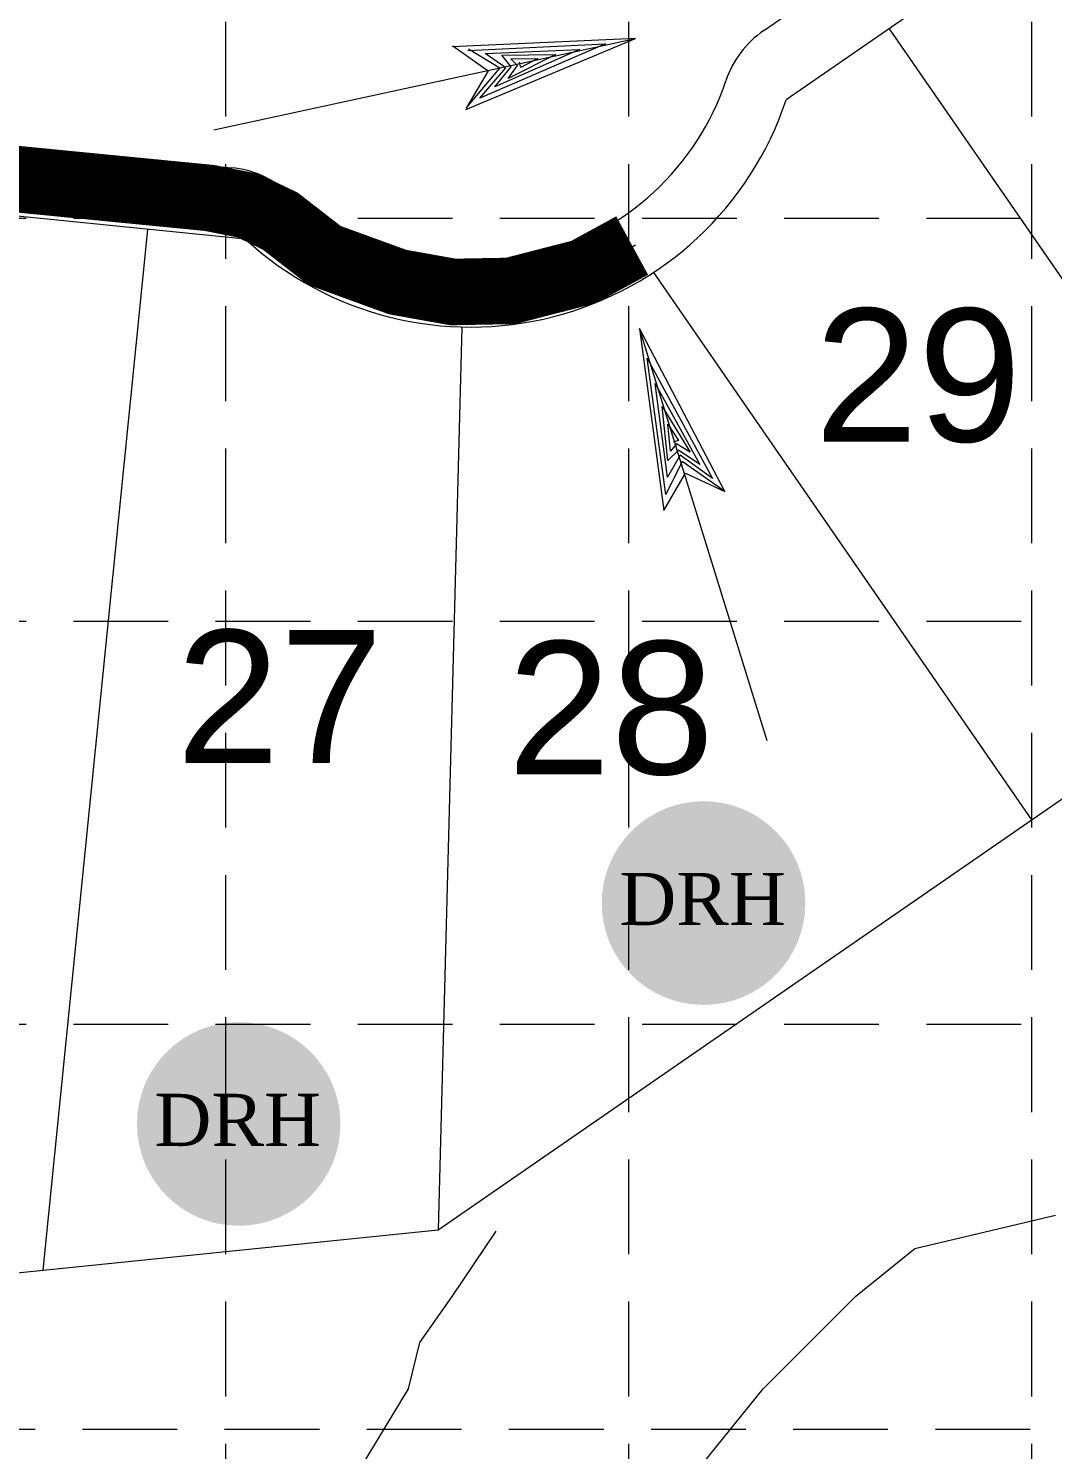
# Model space of a CAD drawing. Extents: x 33353 to 37237, y 80141 to 82571.
# Drawn here: x 35931.8 to 36085.8, y 80625.9 to 80839.5 of the extents above; entities that cross this region are included whole.
import ezdxf
from ezdxf.enums import TextEntityAlignment as Align

# ---------------------------------------------------------------- set-up
doc = ezdxf.new("R2010")
doc.units = 0
doc.header["$MEASUREMENT"] = 0
doc.linetypes.add('HIDDEN', pattern=[0.375, 0.25, -0.125])
doc.layers.get('0').update_dxf_attribs({"lineweight": 0})
for name, color, linetype, lineweight in [('3', 7, 'Continuous', 0), ('EROSION BLANKET', 84, 'Continuous', 0), ('LAYO-13', 7, 'Continuous', 0), ('LAYO-32', 7, 'Continuous', 0), ('LAYO-33', 7, 'Continuous', 0), ('LAYO-39', 7, 'Continuous', 0), ('LAYOSHD-27', 7, 'Continuous', 0), ('TOPOSHD-6', 7, 'Continuous', 0)]:
    doc.layers.add(name, color=color, linetype=linetype, lineweight=lineweight)
doc.layers.add('BASE', color=7, linetype='Continuous')
doc.layers.add('GRID', color=254, linetype='HIDDEN')
doc.styles.add('DRHorton', font='dutcheb.ttf')
doc.styles.get("Standard").update_dxf_attribs({"font": 'ARIAL.TTF'})

msp = doc.modelspace()

# ---------------------------------------------------------------- hatches: boundary and pattern name
h = msp.add_hatch(color=1)
h.paths.add_polyline_path([(36048.61, 80708, 1), (36017.99, 80708, 1)])
h.paths.add_polyline_path([(36019.51, 80701.7), (36046.85, 80701.7), (36046.85, 80715.27), (36019.51, 80715.27)], flags=24)
h = msp.add_hatch(color=1)
h.paths.add_polyline_path([(35978.71, 80674.8, 1), (35948.1, 80674.8, 1)])
h.paths.add_polyline_path([(35949.61, 80668.49), (35976.95, 80668.49), (35976.95, 80682.06), (35949.61, 80682.06)], flags=24)

# ---------------------------------------------------------------- linework, layer by layer
at = {"layer": '3', "color": 7, "linetype": 'Continuous', "lineweight": 0}
for p, q in [((35959.66, 80824.21), (36023.08, 80837.96)), ((36023.08, 80837.96), (35995.52, 80836.69)), ((35997.56, 80827.31), (36023.08, 80837.96)), ((35995.59, 80836.88), (36000.91, 80833.12)), ((35997.88, 80836.18), (36018.54, 80837.18)), ((36002.67, 80833.5), (35997.96, 80836.36)), ((36018.54, 80837.18), (35999.65, 80828.99)), ((36000.44, 80835.71), (36014.63, 80836.33)), ((36003.57, 80833.53), (36000.44, 80835.71)), ((36014.63, 80836.33), (36001.93, 80830.72)), ((35997.63, 80827.49), (36002.67, 80833.5)), ((35999.65, 80828.99), (36003.57, 80833.53)), ((36001.93, 80830.72), (36004.36, 80833.7)), ((36002.96, 80835.44), (36011.11, 80835.57)), ((36004.36, 80833.7), (36002.96, 80835.44)), ((36011.11, 80835.57), (36003.91, 80831.97)), ((36003.91, 80831.97), (36005.33, 80833.91)), ((36004.3, 80834.91), (36008.38, 80834.98)), ((36005.33, 80833.91), (36004.3, 80834.91)), ((36005.81, 80833.6), (36005.64, 80834.39)), ((36008.38, 80834.98), (36005.81, 80833.6)), ((36000.91, 80833.12), (35997.63, 80827.49)), ((36042.89, 80732.38), (36023.67, 80794.36)), ((36023.67, 80794.36), (36027.33, 80767.01)), ((36036.5, 80769.86), (36023.67, 80794.36)), ((36024.84, 80789.9), (36034.64, 80771.8)), ((36027.63, 80769.41), (36024.84, 80789.9)), ((36026.02, 80786.08), (36032.73, 80773.92)), ((36027.88, 80772), (36026.02, 80786.08)), ((36027.09, 80782.64), (36031.31, 80775.79)), ((36027.93, 80774.53), (36027.09, 80782.64)), ((36027.92, 80779.97), (36029.51, 80777.53)), ((36028.34, 80775.91), (36027.92, 80779.97)), ((36029.55, 80776.08), (36027.93, 80774.53)), ((36029.25, 80777.03), (36028.34, 80775.91)), ((36029.51, 80777.53), (36028.75, 80777.3)), ((36031.31, 80775.79), (36029.25, 80777.03)), ((36032.73, 80773.92), (36029.55, 80776.08)), ((36030.08, 80774.36), (36027.63, 80769.41)), ((36029.78, 80775.31), (36027.88, 80772)), ((36034.64, 80771.8), (36029.78, 80775.31)), ((36036.5, 80769.86), (36030.08, 80774.36)), ((36027.33, 80767.01), (36030.61, 80772.64)), ((36030.61, 80772.64), (36036.5, 80769.86))]:
    msp.add_line(p, q, dxfattribs=at)
at = {"layer": 'EROSION BLANKET', "linetype": 'Continuous', "lineweight": 0}
for p, q in [((35959.08, 80813.8), (35868.62, 80822.86)), ((35961.74, 80813.62), (35959.08, 80813.8)), ((35964.4, 80813.08), (35961.74, 80813.62)), ((35968.46, 80810.36), (35964.4, 80813.08)), ((35976.13, 80805.1), (35968.46, 80810.36)), ((36023.05, 80806.92), (36017.79, 80803.71)), ((35985.56, 80801.42), (35976.13, 80805.1)), ((36017.79, 80803.71), (36011.86, 80801.3)), ((35992.64, 80800.09), (35985.56, 80801.42)), ((35998.08, 80799.18), (35992.64, 80800.09)), ((36006.85, 80800.09), (35998.08, 80799.18)), ((36011.86, 80801.3), (36006.85, 80800.09))]:
    msp.add_line(p, q, dxfattribs=at)
at = {"layer": 'EROSION BLANKET', "linetype": 'Continuous', "lineweight": 0, "const_width": 10, "flags": 128}
msp.add_lwpolyline([(36022.57, 80806.84), (36015.25, 80802.85), (36004.27, 80800.02), (35995.62, 80799.86), (35987.3, 80801.35), (35976.32, 80805.34), (35969.66, 80810.5), (35964.84, 80812.83), (35959.02, 80813.99), (35870.43, 80822.66)], dxfattribs=at)
at = {"layer": 'GRID', "linetype": 'HIDDEN', "lineweight": 15, "ltscale": 57}
for p, q in [((35961.42, 82507.72), (35961.42, 80386.52)), ((36022.02, 82507.72), (36022.02, 80386.52)), ((36082.62, 82507.72), (36082.62, 80386.52)), ((33416.3, 80810.97), (37173.39, 80810.97)), ((33416.3, 80750.38), (37173.39, 80750.38)), ((33416.3, 80689.78), (37173.39, 80689.78)), ((33417.66, 80628.91), (37174.74, 80628.91))]:
    msp.add_line(p, q, dxfattribs=at)
at = {"layer": 'LAYO-32', "color": 7, "linetype": 'Continuous', "lineweight": 0}
for p, q in [((36357.8, 81044.33), (36045.71, 80828.72)), ((35964.44, 80807.78), (35864.48, 80817.83))]:
    msp.add_line(p, q, dxfattribs=at)
msp.add_arc((35998.3, 80844.58), 50, 227.3879, 341.509, dxfattribs=at)
at = {"layer": 'LAYO-33', "color": 7, "linetype": 'Continuous', "lineweight": 0}
for p, q in [((35993.38, 80658.86), (36509.93, 81015.73)), ((36061.22, 80839.43), (36123.75, 80748.93)), ((35949.69, 80809.26), (35933.96, 80652.81)), ((36025.76, 80802.8), (36082.61, 80720.51)), ((35996.97, 80794.59), (35993.38, 80658.86))]:
    msp.add_line(p, q, dxfattribs=at)
at = {"layer": 'LAYO-39', "color": 7, "linetype": 'Continuous', "lineweight": 0}
msp.add_line((35871.79, 80646.47), (35993.38, 80658.86), dxfattribs=at)
at = {"layer": 'LAYOSHD-27', "color": 7, "linetype": 'Continuous', "lineweight": 0}
for p, q in [((36042.35, 80839.16), (36349.75, 81051.53)), ((35869.27, 80827.9), (35962.34, 80818.54))]:
    msp.add_line(p, q, dxfattribs=at)
for centre, radius, start, end in [((36050.88, 80826.82), 15, 124.6391, 161.3366), ((35998.3, 80844.58), 40.5, 227.5603, 341.3366), ((35960.84, 80803.62), 15, 47.5603, 84.2578)]:
    msp.add_arc(centre, radius, start, end, dxfattribs=at)
at = {"layer": 'TOPOSHD-6', "color": 43, "linetype": 'Continuous', "lineweight": 0}
for p, q in [((36065.09, 80656.1), (36086.2, 80661.1)), ((35995.52, 80648.85), (36002.13, 80658.68)), ((36056.2, 80648.92), (36065.09, 80656.1)), ((35990.66, 80641.95), (35995.52, 80648.85)), ((36042.27, 80634.99), (36056.2, 80648.92)), ((35988.93, 80634.96), (35990.66, 80641.95)), ((35977.89, 80616.74), (35988.93, 80634.96)), ((36026.2, 80615.11), (36042.27, 80634.99))]:
    msp.add_line(p, q, dxfattribs=at)

# ---------------------------------------------------------------- texts
at = {"layer": 'BASE', "color": 176, "style": 'DRHorton'}
for p in [(36033.16, 80704.69), (35963.26, 80671.48)]:
    msp.add_text('DRH', height=7.851, dxfattribs=at).set_placement(p, align=Align.CENTER)
at = {"layer": 'LAYO-13', "color": 7, "linetype": 'Continuous', "lineweight": 0}
for s, p in [('29', (36065.55, 80797.37)), ('27', (35969.56, 80749.04)), ('28', (36019.36, 80747.37))]:
    msp.add_text(s, height=20, dxfattribs=at).set_placement(p, align=Align.TOP_CENTER)

doc.saveas('drawing.dxf')
